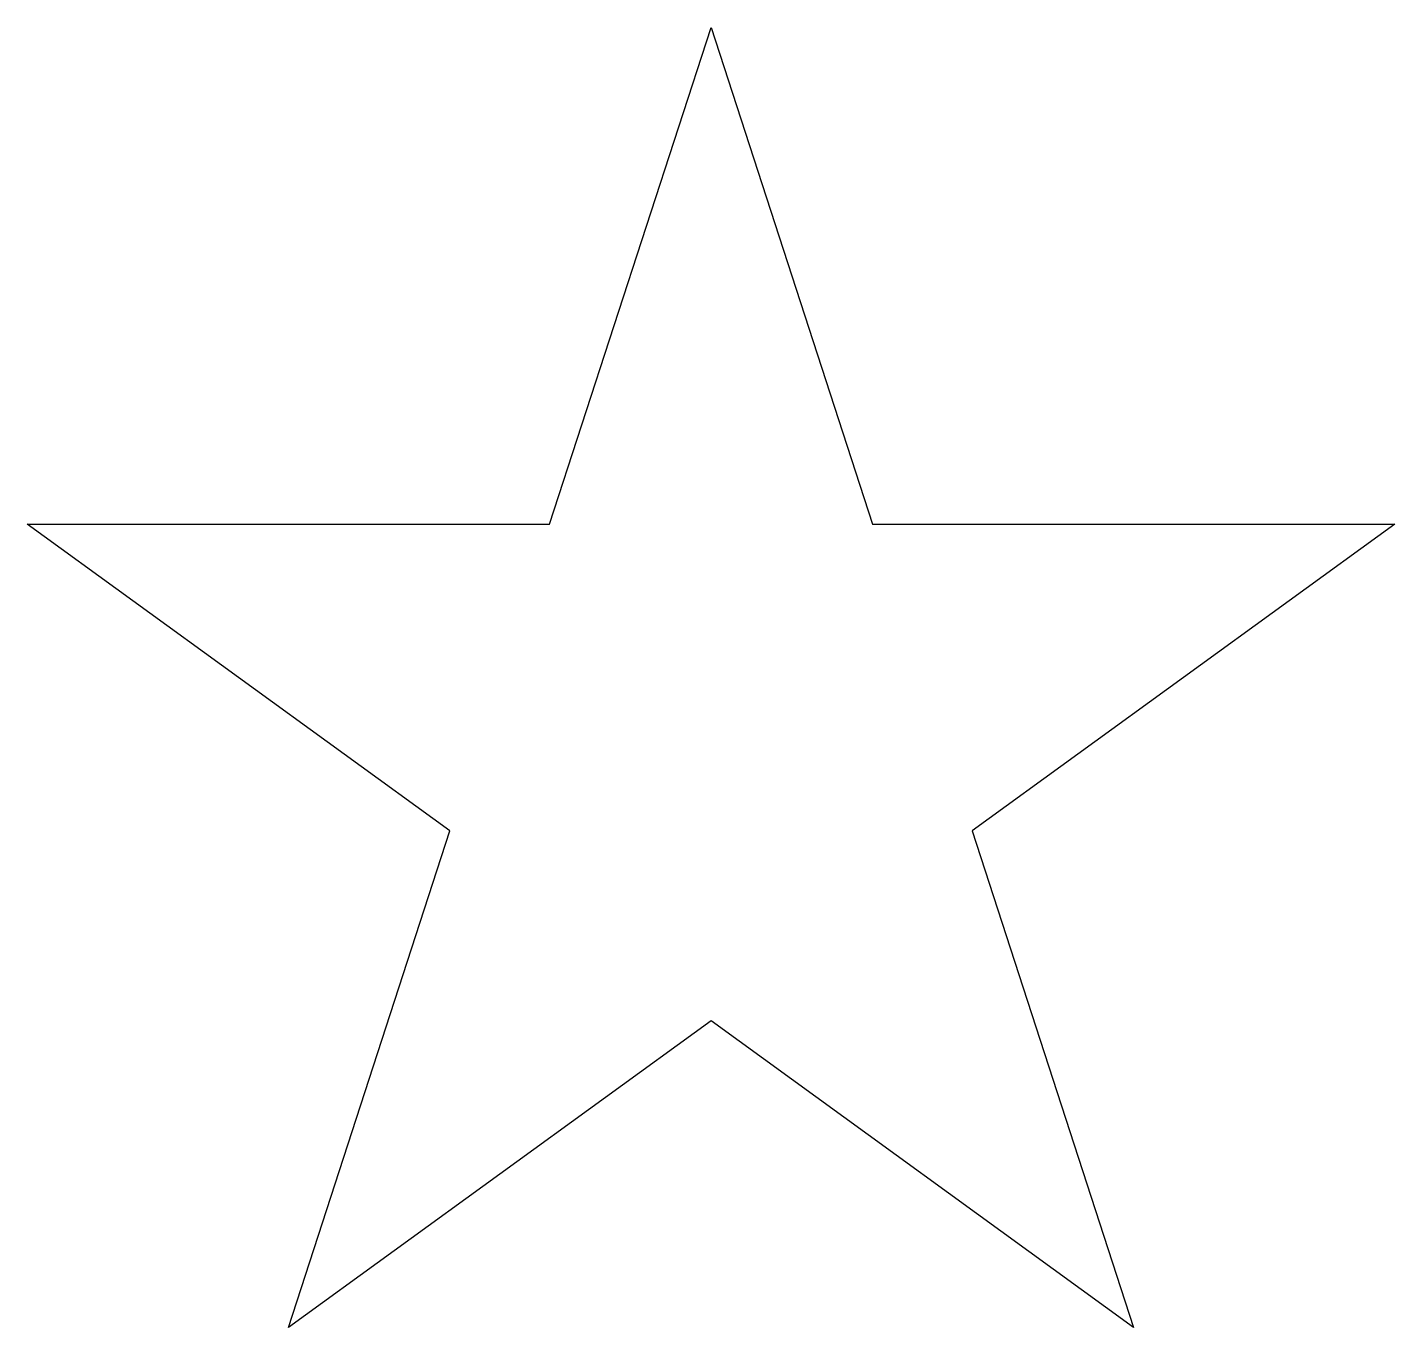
# Model space of a CAD drawing. Extents: x -9.5 to 9.5, y -8.1 to 10.
import ezdxf

# ---------------------------------------------------------------- set-up
doc = ezdxf.new("R2010")
doc.units = 0
doc.header["$MEASUREMENT"] = 0
doc.layers.get('0').update_dxf_attribs({"linetype": 'CONTINUOUS'})

msp = doc.modelspace()

# ---------------------------------------------------------------- linework, layer by layer
msp.add_lwpolyline([(0, 10), (2.245, 3.09), (9.511, 3.09), (3.633, -1.18), (5.878, -8.09), (0, -3.82), (-5.878, -8.09), (-3.633, -1.18), (-9.511, 3.09), (-2.245, 3.09), (0, 10)])

doc.saveas('drawing.dxf')
